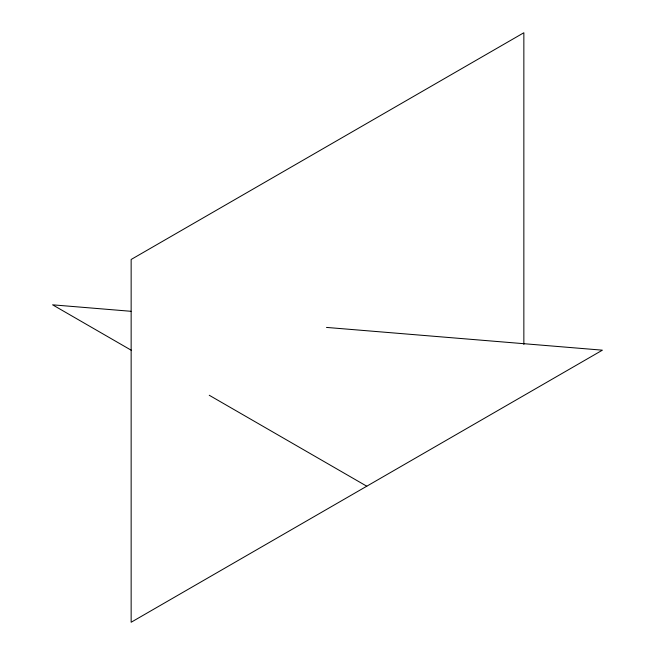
<?xml version="1.0" encoding="UTF-8"?>
<svg xmlns="http://www.w3.org/2000/svg" width="655" height="655" viewBox="0 0 655 655"><rect width="100%" height="100%" fill="white"/><g stroke="black" fill="none" stroke-linecap="round" stroke-linejoin="round"><path stroke-width="0.98" d="M131 311.297L52.605 304.829L131.368 350.302M326.485 327.418L602.395 350.171L131.147 622.25L131.147 259.478L523.853 32.75L523.853 344.424M209.248 395.26L366.767 486.207"/></g></svg>
